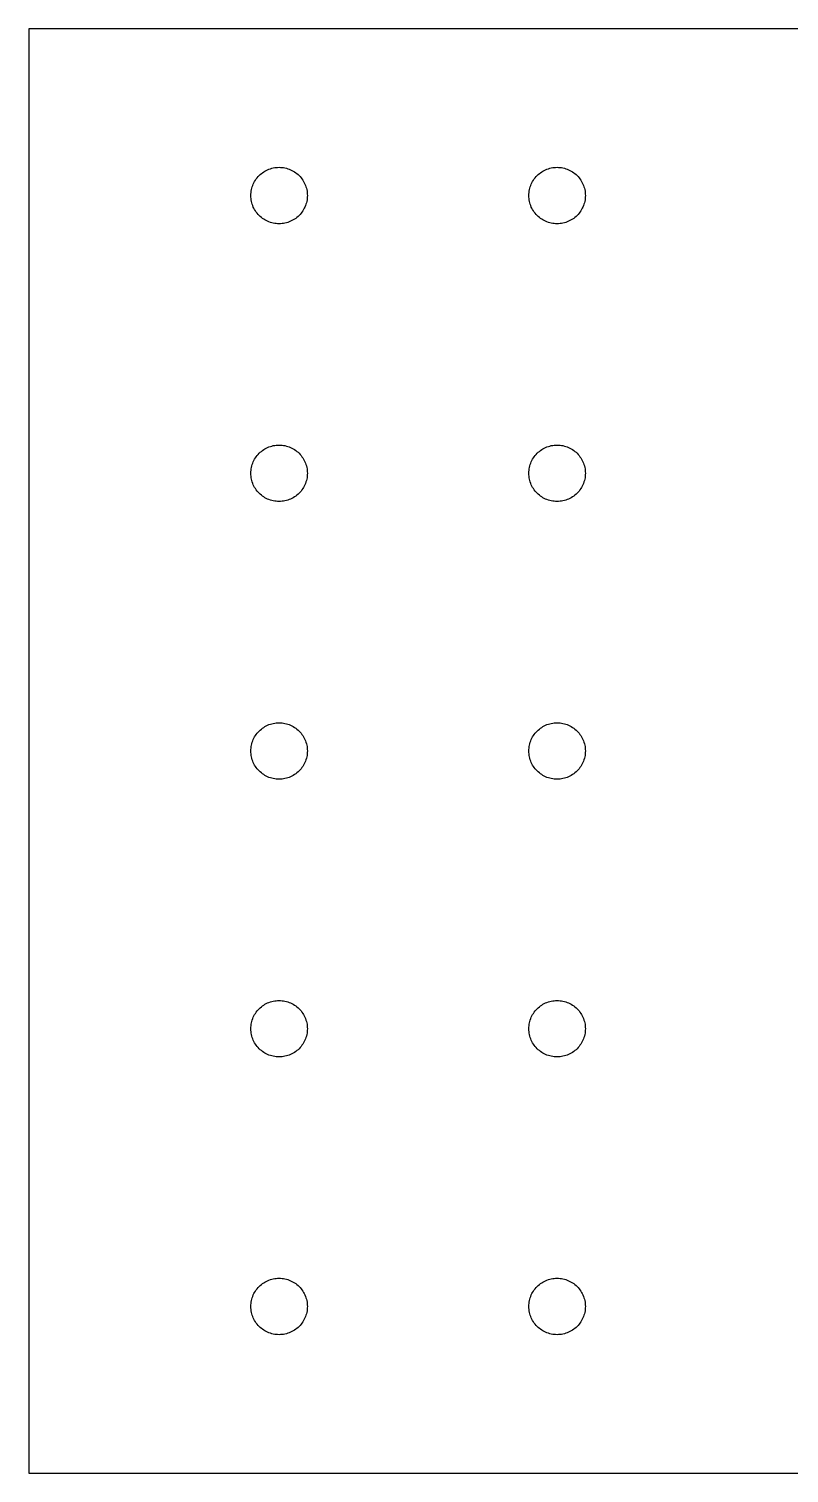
# Model space of a CAD drawing. Header units: metres. Extents: x 0 to 406, y 0 to 165.
# Drawn here: x 0 to 86.8, y 0 to 165.1 of the extents above; entities that cross this region are included whole.
import ezdxf

# ---------------------------------------------------------------- set-up
doc = ezdxf.new("R2010")
doc.units = ezdxf.units.M

msp = doc.modelspace()

# ---------------------------------------------------------------- linework, layer by layer
for p, q in [((406.4, 165.1), (0, 165.1)), ((0, 165.1), (0, 0)), ((26.5454, 148.556), (26.6794, 148.659)), ((26.6794, 148.659), (26.8185, 148.755)), ((26.8185, 148.755), (26.9625, 148.843)), ((26.9625, 148.843), (27.1109, 148.923)), ((27.1109, 148.923), (27.2633, 148.996)), ((27.2633, 148.996), (27.4193, 149.061)), ((27.4193, 149.061), (27.5784, 149.117)), ((27.5784, 149.117), (27.7403, 149.165)), ((27.7403, 149.165), (27.9045, 149.205)), ((27.9045, 149.205), (28.0705, 149.235)), ((28.0705, 149.235), (28.2379, 149.257)), ((28.2379, 149.257), (28.4062, 149.271)), ((28.4062, 149.271), (28.575, 149.275)), ((28.575, 149.275), (28.7438, 149.271)), ((28.7438, 149.271), (28.9121, 149.257)), ((28.9121, 149.257), (29.0795, 149.235)), ((29.0795, 149.235), (29.2455, 149.205)), ((29.2455, 149.205), (29.4097, 149.165)), ((29.4097, 149.165), (29.5716, 149.117)), ((29.5716, 149.117), (29.7307, 149.061)), ((29.7307, 149.061), (29.8867, 148.996)), ((29.8867, 148.996), (30.0391, 148.923)), ((30.0391, 148.923), (30.1875, 148.843)), ((30.1875, 148.843), (30.3315, 148.755)), ((30.3315, 148.755), (30.4706, 148.659)), ((30.4706, 148.659), (30.6046, 148.556)), ((58.2954, 148.556), (58.4294, 148.659)), ((58.4294, 148.659), (58.5685, 148.755)), ((58.5685, 148.755), (58.7125, 148.843)), ((58.7125, 148.843), (58.8609, 148.923)), ((58.8609, 148.923), (59.0133, 148.996)), ((59.0133, 148.996), (59.1693, 149.061)), ((59.1693, 149.061), (59.3284, 149.117)), ((59.3284, 149.117), (59.4903, 149.165)), ((59.4903, 149.165), (59.6545, 149.205)), ((59.6545, 149.205), (59.8205, 149.235)), ((59.8205, 149.235), (59.9879, 149.257)), ((59.9879, 149.257), (60.1562, 149.271)), ((60.1562, 149.271), (60.325, 149.275)), ((60.325, 149.275), (60.4938, 149.271)), ((60.4938, 149.271), (60.6621, 149.257)), ((60.6621, 149.257), (60.8295, 149.235)), ((60.8295, 149.235), (60.9955, 149.205)), ((60.9955, 149.205), (61.1597, 149.165)), ((61.1597, 149.165), (61.3216, 149.117)), ((61.3216, 149.117), (61.4807, 149.061)), ((61.4807, 149.061), (61.6367, 148.996)), ((61.6367, 148.996), (61.7891, 148.923)), ((61.7891, 148.923), (61.9375, 148.843)), ((61.9375, 148.843), (62.0815, 148.755)), ((62.0815, 148.755), (62.2206, 148.659)), ((62.2206, 148.659), (62.3546, 148.556)), ((25.4599, 146.885), (25.5078, 147.047)), ((25.5078, 147.047), (25.5642, 147.206)), ((25.5642, 147.206), (25.6288, 147.362)), ((25.6288, 147.362), (25.7015, 147.514)), ((25.7015, 147.514), (25.7821, 147.662)), ((25.7821, 147.662), (25.8703, 147.806)), ((25.8703, 147.806), (25.9659, 147.946)), ((25.9659, 147.946), (26.0687, 148.08)), ((26.0687, 148.08), (26.1784, 148.208)), ((26.1784, 148.208), (26.2946, 148.33)), ((26.2946, 148.33), (26.4171, 148.447)), ((26.4171, 148.447), (26.5454, 148.556)), ((30.6046, 148.556), (30.7329, 148.447)), ((30.7329, 148.447), (30.8554, 148.33)), ((30.8554, 148.33), (30.9716, 148.208)), ((30.9716, 148.208), (31.0813, 148.08)), ((31.0813, 148.08), (31.1841, 147.946)), ((31.1841, 147.946), (31.2797, 147.806)), ((31.2797, 147.806), (31.3679, 147.662)), ((31.3679, 147.662), (31.4485, 147.514)), ((31.4485, 147.514), (31.5212, 147.362)), ((31.5212, 147.362), (31.5858, 147.206)), ((31.5858, 147.206), (31.6422, 147.047)), ((31.6422, 147.047), (31.6901, 146.885)), ((57.2099, 146.885), (57.2578, 147.047)), ((57.2578, 147.047), (57.3142, 147.206)), ((57.3142, 147.206), (57.3788, 147.362)), ((57.3788, 147.362), (57.4515, 147.514)), ((57.4515, 147.514), (57.5321, 147.662)), ((57.5321, 147.662), (57.6203, 147.806)), ((57.6203, 147.806), (57.7159, 147.946)), ((57.7159, 147.946), (57.8187, 148.08)), ((57.8187, 148.08), (57.9284, 148.208)), ((57.9284, 148.208), (58.0446, 148.33)), ((58.0446, 148.33), (58.1671, 148.447)), ((58.1671, 148.447), (58.2954, 148.556)), ((62.3546, 148.556), (62.4829, 148.447)), ((62.4829, 148.447), (62.6054, 148.33)), ((62.6054, 148.33), (62.7216, 148.208)), ((62.7216, 148.208), (62.8313, 148.08)), ((62.8313, 148.08), (62.9341, 147.946)), ((62.9341, 147.946), (63.0297, 147.806)), ((63.0297, 147.806), (63.1179, 147.662)), ((63.1179, 147.662), (63.1985, 147.514)), ((63.1985, 147.514), (63.2712, 147.362)), ((63.2712, 147.362), (63.3358, 147.206)), ((63.3358, 147.206), (63.3922, 147.047)), ((63.3922, 147.047), (63.4401, 146.885)), ((25.35, 146.05), (25.3544, 146.219)), ((25.3544, 145.881), (25.35, 146.05)), ((25.3544, 146.219), (25.3677, 146.387)), ((25.3677, 145.713), (25.3544, 145.881)), ((25.3677, 146.387), (25.3897, 146.555)), ((25.3897, 145.545), (25.3677, 145.713)), ((25.3897, 146.555), (25.4205, 146.721)), ((25.4205, 145.379), (25.3897, 145.545)), ((25.4205, 146.721), (25.4599, 146.885)), ((25.4599, 145.215), (25.4205, 145.379)), ((31.6901, 146.885), (31.7295, 146.721)), ((31.7295, 145.379), (31.6901, 145.215)), ((31.7295, 146.721), (31.7603, 146.555)), ((31.7603, 145.545), (31.7295, 145.379)), ((31.7603, 146.555), (31.7823, 146.387)), ((31.7823, 145.713), (31.7603, 145.545)), ((31.7823, 146.387), (31.7956, 146.219)), ((31.7956, 145.881), (31.7823, 145.713)), ((31.7956, 146.219), (31.8, 146.05)), ((31.8, 146.05), (31.7956, 145.881)), ((57.1, 146.05), (57.1044, 146.219)), ((57.1044, 145.881), (57.1, 146.05)), ((57.1044, 146.219), (57.1177, 146.387)), ((57.1177, 145.713), (57.1044, 145.881)), ((57.1177, 146.387), (57.1397, 146.555)), ((57.1397, 145.545), (57.1177, 145.713)), ((57.1397, 146.555), (57.1705, 146.721)), ((57.1705, 145.379), (57.1397, 145.545)), ((57.1705, 146.721), (57.2099, 146.885)), ((57.2099, 145.215), (57.1705, 145.379)), ((63.4401, 146.885), (63.4795, 146.721)), ((63.4795, 145.379), (63.4401, 145.215)), ((63.4795, 146.721), (63.5103, 146.555)), ((63.5103, 145.545), (63.4795, 145.379)), ((63.5103, 146.555), (63.5323, 146.387)), ((63.5323, 145.713), (63.5103, 145.545)), ((63.5323, 146.387), (63.5456, 146.219)), ((63.5456, 145.881), (63.5323, 145.713)), ((63.5456, 146.219), (63.55, 146.05)), ((63.55, 146.05), (63.5456, 145.881)), ((25.5078, 145.053), (25.4599, 145.215)), ((25.5642, 144.894), (25.5078, 145.053)), ((25.6288, 144.738), (25.5642, 144.894)), ((25.7015, 144.586), (25.6288, 144.738)), ((25.7821, 144.438), (25.7015, 144.586)), ((25.8703, 144.294), (25.7821, 144.438)), ((25.9659, 144.154), (25.8703, 144.294)), ((26.0687, 144.02), (25.9659, 144.154)), ((26.1784, 143.892), (26.0687, 144.02)), ((26.2946, 143.77), (26.1784, 143.892)), ((26.4171, 143.653), (26.2946, 143.77)), ((26.5454, 143.544), (26.4171, 143.653)), ((30.7329, 143.653), (30.6046, 143.544)), ((30.8554, 143.77), (30.7329, 143.653)), ((30.9716, 143.892), (30.8554, 143.77)), ((31.0813, 144.02), (30.9716, 143.892)), ((31.1841, 144.154), (31.0813, 144.02)), ((31.2797, 144.294), (31.1841, 144.154)), ((31.3679, 144.438), (31.2797, 144.294)), ((31.4485, 144.586), (31.3679, 144.438)), ((31.5212, 144.738), (31.4485, 144.586)), ((31.5858, 144.894), (31.5212, 144.738)), ((31.6422, 145.053), (31.5858, 144.894)), ((31.6901, 145.215), (31.6422, 145.053)), ((57.2578, 145.053), (57.2099, 145.215)), ((57.3142, 144.894), (57.2578, 145.053)), ((57.3788, 144.738), (57.3142, 144.894)), ((57.4515, 144.586), (57.3788, 144.738)), ((57.5321, 144.438), (57.4515, 144.586)), ((57.6203, 144.294), (57.5321, 144.438)), ((57.7159, 144.154), (57.6203, 144.294)), ((57.8187, 144.02), (57.7159, 144.154)), ((57.9284, 143.892), (57.8187, 144.02)), ((58.0446, 143.77), (57.9284, 143.892)), ((58.1671, 143.653), (58.0446, 143.77)), ((58.2954, 143.544), (58.1671, 143.653)), ((62.4829, 143.653), (62.3546, 143.544)), ((62.6054, 143.77), (62.4829, 143.653)), ((62.7216, 143.892), (62.6054, 143.77)), ((62.8313, 144.02), (62.7216, 143.892)), ((62.9341, 144.154), (62.8313, 144.02)), ((63.0297, 144.294), (62.9341, 144.154)), ((63.1179, 144.438), (63.0297, 144.294)), ((63.1985, 144.586), (63.1179, 144.438)), ((63.2712, 144.738), (63.1985, 144.586)), ((63.3358, 144.894), (63.2712, 144.738)), ((63.3922, 145.053), (63.3358, 144.894)), ((63.4401, 145.215), (63.3922, 145.053)), ((26.6794, 143.441), (26.5454, 143.544)), ((26.8185, 143.345), (26.6794, 143.441)), ((26.9625, 143.257), (26.8185, 143.345)), ((27.1109, 143.177), (26.9625, 143.257)), ((27.2633, 143.104), (27.1109, 143.177)), ((27.4193, 143.039), (27.2633, 143.104)), ((27.5784, 142.983), (27.4193, 143.039)), ((27.7403, 142.935), (27.5784, 142.983)), ((27.9045, 142.895), (27.7403, 142.935)), ((28.0705, 142.865), (27.9045, 142.895)), ((28.2379, 142.843), (28.0705, 142.865)), ((28.4062, 142.829), (28.2379, 142.843)), ((28.575, 142.825), (28.4062, 142.829)), ((28.7438, 142.829), (28.575, 142.825)), ((28.9121, 142.843), (28.7438, 142.829)), ((29.0795, 142.865), (28.9121, 142.843)), ((29.2455, 142.895), (29.0795, 142.865)), ((29.4097, 142.935), (29.2455, 142.895)), ((29.5716, 142.983), (29.4097, 142.935)), ((29.7307, 143.039), (29.5716, 142.983)), ((29.8867, 143.104), (29.7307, 143.039)), ((30.0391, 143.177), (29.8867, 143.104)), ((30.1875, 143.257), (30.0391, 143.177)), ((30.3315, 143.345), (30.1875, 143.257)), ((30.4706, 143.441), (30.3315, 143.345)), ((30.6046, 143.544), (30.4706, 143.441)), ((58.4294, 143.441), (58.2954, 143.544)), ((58.5685, 143.345), (58.4294, 143.441)), ((58.7125, 143.257), (58.5685, 143.345)), ((58.8609, 143.177), (58.7125, 143.257)), ((59.0133, 143.104), (58.8609, 143.177)), ((59.1693, 143.039), (59.0133, 143.104)), ((59.3284, 142.983), (59.1693, 143.039)), ((59.4903, 142.935), (59.3284, 142.983)), ((59.6545, 142.895), (59.4903, 142.935)), ((59.8205, 142.865), (59.6545, 142.895)), ((59.9879, 142.843), (59.8205, 142.865)), ((60.1562, 142.829), (59.9879, 142.843)), ((60.325, 142.825), (60.1562, 142.829)), ((60.4938, 142.829), (60.325, 142.825)), ((60.6621, 142.843), (60.4938, 142.829)), ((60.8295, 142.865), (60.6621, 142.843)), ((60.9955, 142.895), (60.8295, 142.865)), ((61.1597, 142.935), (60.9955, 142.895)), ((61.3216, 142.983), (61.1597, 142.935)), ((61.4807, 143.039), (61.3216, 142.983)), ((61.6367, 143.104), (61.4807, 143.039)), ((61.7891, 143.177), (61.6367, 143.104)), ((61.9375, 143.257), (61.7891, 143.177)), ((62.0815, 143.345), (61.9375, 143.257)), ((62.2206, 143.441), (62.0815, 143.345)), ((62.3546, 143.544), (62.2206, 143.441)), ((27.1109, 117.173), (27.2633, 117.246)), ((27.2633, 117.246), (27.4193, 117.311)), ((27.4193, 117.311), (27.5784, 117.367)), ((27.5784, 117.367), (27.7403, 117.415)), ((27.7403, 117.415), (27.9045, 117.455)), ((27.9045, 117.455), (28.0705, 117.485)), ((28.0705, 117.485), (28.2379, 117.507)), ((28.2379, 117.507), (28.4062, 117.521)), ((28.4062, 117.521), (28.575, 117.525)), ((28.575, 117.525), (28.7438, 117.521)), ((28.7438, 117.521), (28.9121, 117.507)), ((28.9121, 117.507), (29.0795, 117.485)), ((29.0795, 117.485), (29.2455, 117.455)), ((29.2455, 117.455), (29.4097, 117.415)), ((29.4097, 117.415), (29.5716, 117.367)), ((29.5716, 117.367), (29.7307, 117.311)), ((29.7307, 117.311), (29.8867, 117.246)), ((29.8867, 117.246), (30.0391, 117.173)), ((58.8609, 117.173), (59.0133, 117.246)), ((59.0133, 117.246), (59.1693, 117.311)), ((59.1693, 117.311), (59.3284, 117.367)), ((59.3284, 117.367), (59.4903, 117.415)), ((59.4903, 117.415), (59.6545, 117.455)), ((59.6545, 117.455), (59.8205, 117.485)), ((59.8205, 117.485), (59.9879, 117.507)), ((59.9879, 117.507), (60.1562, 117.521)), ((60.1562, 117.521), (60.325, 117.525)), ((60.325, 117.525), (60.4938, 117.521)), ((60.4938, 117.521), (60.6621, 117.507)), ((60.6621, 117.507), (60.8295, 117.485)), ((60.8295, 117.485), (60.9955, 117.455)), ((60.9955, 117.455), (61.1597, 117.415)), ((61.1597, 117.415), (61.3216, 117.367)), ((61.3216, 117.367), (61.4807, 117.311)), ((61.4807, 117.311), (61.6367, 117.246)), ((61.6367, 117.246), (61.7891, 117.173)), ((25.5642, 115.456), (25.6288, 115.612)), ((25.6288, 115.612), (25.7015, 115.764)), ((25.7015, 115.764), (25.7821, 115.912)), ((25.7821, 115.912), (25.8703, 116.056)), ((25.8703, 116.056), (25.9659, 116.196)), ((25.9659, 116.196), (26.0687, 116.33)), ((26.0687, 116.33), (26.1784, 116.458)), ((26.1784, 116.458), (26.2946, 116.58)), ((26.2946, 116.58), (26.4171, 116.697)), ((26.4171, 116.697), (26.5454, 116.806)), ((26.5454, 116.806), (26.6794, 116.909)), ((26.6794, 116.909), (26.8185, 117.005)), ((26.8185, 117.005), (26.9625, 117.093)), ((26.9625, 117.093), (27.1109, 117.173)), ((30.0391, 117.173), (30.1875, 117.093)), ((30.1875, 117.093), (30.3315, 117.005)), ((30.3315, 117.005), (30.4706, 116.909)), ((30.4706, 116.909), (30.6046, 116.806)), ((30.6046, 116.806), (30.7329, 116.697)), ((30.7329, 116.697), (30.8554, 116.58)), ((30.8554, 116.58), (30.9716, 116.458)), ((30.9716, 116.458), (31.0813, 116.33)), ((31.0813, 116.33), (31.1841, 116.196)), ((31.1841, 116.196), (31.2797, 116.056)), ((31.2797, 116.056), (31.3679, 115.912)), ((31.3679, 115.912), (31.4485, 115.764)), ((31.4485, 115.764), (31.5212, 115.612)), ((31.5212, 115.612), (31.5858, 115.456)), ((57.3142, 115.456), (57.3788, 115.612)), ((57.3788, 115.612), (57.4515, 115.764)), ((57.4515, 115.764), (57.5321, 115.912)), ((57.5321, 115.912), (57.6203, 116.056)), ((57.6203, 116.056), (57.7159, 116.196)), ((57.7159, 116.196), (57.8187, 116.33)), ((57.8187, 116.33), (57.9284, 116.458)), ((57.9284, 116.458), (58.0446, 116.58)), ((58.0446, 116.58), (58.1671, 116.697)), ((58.1671, 116.697), (58.2954, 116.806)), ((58.2954, 116.806), (58.4294, 116.909)), ((58.4294, 116.909), (58.5685, 117.005)), ((58.5685, 117.005), (58.7125, 117.093)), ((58.7125, 117.093), (58.8609, 117.173)), ((61.7891, 117.173), (61.9375, 117.093)), ((61.9375, 117.093), (62.0815, 117.005)), ((62.0815, 117.005), (62.2206, 116.909)), ((62.2206, 116.909), (62.3546, 116.806)), ((62.3546, 116.806), (62.4829, 116.697)), ((62.4829, 116.697), (62.6054, 116.58)), ((62.6054, 116.58), (62.7216, 116.458)), ((62.7216, 116.458), (62.8313, 116.33)), ((62.8313, 116.33), (62.9341, 116.196)), ((62.9341, 116.196), (63.0297, 116.056)), ((63.0297, 116.056), (63.1179, 115.912)), ((63.1179, 115.912), (63.1985, 115.764)), ((63.1985, 115.764), (63.2712, 115.612)), ((63.2712, 115.612), (63.3358, 115.456)), ((25.35, 114.3), (25.3544, 114.469)), ((25.3544, 114.131), (25.35, 114.3)), ((25.3544, 114.469), (25.3677, 114.637)), ((25.3677, 113.963), (25.3544, 114.131)), ((25.3677, 114.637), (25.3897, 114.805)), ((25.3897, 113.795), (25.3677, 113.963)), ((25.3897, 114.805), (25.4205, 114.971)), ((25.4205, 114.971), (25.4599, 115.135)), ((25.4599, 115.135), (25.5078, 115.297)), ((25.5078, 115.297), (25.5642, 115.456)), ((31.5858, 115.456), (31.6422, 115.297)), ((31.6422, 115.297), (31.6901, 115.135)), ((31.6901, 115.135), (31.7295, 114.971)), ((31.7295, 114.971), (31.7603, 114.805)), ((31.7603, 114.805), (31.7823, 114.637)), ((31.7823, 113.963), (31.7603, 113.795)), ((31.7823, 114.637), (31.7956, 114.469)), ((31.7956, 114.131), (31.7823, 113.963)), ((31.7956, 114.469), (31.8, 114.3)), ((31.8, 114.3), (31.7956, 114.131)), ((57.1, 114.3), (57.1044, 114.469)), ((57.1044, 114.131), (57.1, 114.3)), ((57.1044, 114.469), (57.1177, 114.637)), ((57.1177, 113.963), (57.1044, 114.131)), ((57.1177, 114.637), (57.1397, 114.805)), ((57.1397, 113.795), (57.1177, 113.963)), ((57.1397, 114.805), (57.1705, 114.971)), ((57.1705, 114.971), (57.2099, 115.135)), ((57.2099, 115.135), (57.2578, 115.297)), ((57.2578, 115.297), (57.3142, 115.456)), ((63.3358, 115.456), (63.3922, 115.297)), ((63.3922, 115.297), (63.4401, 115.135)), ((63.4401, 115.135), (63.4795, 114.971)), ((63.4795, 114.971), (63.5103, 114.805)), ((63.5103, 114.805), (63.5323, 114.637)), ((63.5323, 113.963), (63.5103, 113.795)), ((63.5323, 114.637), (63.5456, 114.469)), ((63.5456, 114.131), (63.5323, 113.963)), ((63.5456, 114.469), (63.55, 114.3)), ((63.55, 114.3), (63.5456, 114.131)), ((25.4205, 113.629), (25.3897, 113.795)), ((25.4599, 113.465), (25.4205, 113.629)), ((25.5078, 113.303), (25.4599, 113.465)), ((25.5642, 113.144), (25.5078, 113.303)), ((25.6288, 112.988), (25.5642, 113.144)), ((25.7015, 112.836), (25.6288, 112.988)), ((25.7821, 112.688), (25.7015, 112.836)), ((25.8703, 112.544), (25.7821, 112.688)), ((25.9659, 112.404), (25.8703, 112.544)), ((26.0687, 112.27), (25.9659, 112.404)), ((26.1784, 112.142), (26.0687, 112.27)), ((31.0813, 112.27), (30.9716, 112.142)), ((31.1841, 112.404), (31.0813, 112.27)), ((31.2797, 112.544), (31.1841, 112.404)), ((31.3679, 112.688), (31.2797, 112.544)), ((31.4485, 112.836), (31.3679, 112.688)), ((31.5212, 112.988), (31.4485, 112.836)), ((31.5858, 113.144), (31.5212, 112.988)), ((31.6422, 113.303), (31.5858, 113.144)), ((31.6901, 113.465), (31.6422, 113.303)), ((31.7295, 113.629), (31.6901, 113.465)), ((31.7603, 113.795), (31.7295, 113.629)), ((57.1705, 113.629), (57.1397, 113.795)), ((57.2099, 113.465), (57.1705, 113.629)), ((57.2578, 113.303), (57.2099, 113.465)), ((57.3142, 113.144), (57.2578, 113.303)), ((57.3788, 112.988), (57.3142, 113.144)), ((57.4515, 112.836), (57.3788, 112.988)), ((57.5321, 112.688), (57.4515, 112.836)), ((57.6203, 112.544), (57.5321, 112.688)), ((57.7159, 112.404), (57.6203, 112.544)), ((57.8187, 112.27), (57.7159, 112.404)), ((57.9284, 112.142), (57.8187, 112.27)), ((62.8313, 112.27), (62.7216, 112.142)), ((62.9341, 112.404), (62.8313, 112.27)), ((63.0297, 112.544), (62.9341, 112.404)), ((63.1179, 112.688), (63.0297, 112.544)), ((63.1985, 112.836), (63.1179, 112.688)), ((63.2712, 112.988), (63.1985, 112.836)), ((63.3358, 113.144), (63.2712, 112.988)), ((63.3922, 113.303), (63.3358, 113.144)), ((63.4401, 113.465), (63.3922, 113.303)), ((63.4795, 113.629), (63.4401, 113.465)), ((63.5103, 113.795), (63.4795, 113.629)), ((26.2946, 112.02), (26.1784, 112.142)), ((26.4171, 111.903), (26.2946, 112.02)), ((26.5454, 111.794), (26.4171, 111.903)), ((26.6794, 111.691), (26.5454, 111.794)), ((26.8185, 111.595), (26.6794, 111.691)), ((26.9625, 111.507), (26.8185, 111.595)), ((27.1109, 111.427), (26.9625, 111.507)), ((27.2633, 111.354), (27.1109, 111.427)), ((27.4193, 111.289), (27.2633, 111.354)), ((27.5784, 111.233), (27.4193, 111.289)), ((27.7403, 111.185), (27.5784, 111.233)), ((27.9045, 111.145), (27.7403, 111.185)), ((28.0705, 111.115), (27.9045, 111.145)), ((28.2379, 111.093), (28.0705, 111.115)), ((28.4062, 111.079), (28.2379, 111.093)), ((28.575, 111.075), (28.4062, 111.079)), ((28.7438, 111.079), (28.575, 111.075)), ((28.9121, 111.093), (28.7438, 111.079)), ((29.0795, 111.115), (28.9121, 111.093)), ((29.2455, 111.145), (29.0795, 111.115)), ((29.4097, 111.185), (29.2455, 111.145)), ((29.5716, 111.233), (29.4097, 111.185)), ((29.7307, 111.289), (29.5716, 111.233)), ((29.8867, 111.354), (29.7307, 111.289)), ((30.0391, 111.427), (29.8867, 111.354)), ((30.1875, 111.507), (30.0391, 111.427)), ((30.3315, 111.595), (30.1875, 111.507)), ((30.4706, 111.691), (30.3315, 111.595)), ((30.6046, 111.794), (30.4706, 111.691)), ((30.7329, 111.903), (30.6046, 111.794)), ((30.8554, 112.02), (30.7329, 111.903)), ((30.9716, 112.142), (30.8554, 112.02)), ((58.0446, 112.02), (57.9284, 112.142)), ((58.1671, 111.903), (58.0446, 112.02)), ((58.2954, 111.794), (58.1671, 111.903)), ((58.4294, 111.691), (58.2954, 111.794)), ((58.5685, 111.595), (58.4294, 111.691)), ((58.7125, 111.507), (58.5685, 111.595)), ((58.8609, 111.427), (58.7125, 111.507)), ((59.0133, 111.354), (58.8609, 111.427)), ((59.1693, 111.289), (59.0133, 111.354)), ((59.3284, 111.233), (59.1693, 111.289)), ((59.4903, 111.185), (59.3284, 111.233)), ((59.6545, 111.145), (59.4903, 111.185)), ((59.8205, 111.115), (59.6545, 111.145)), ((59.9879, 111.093), (59.8205, 111.115)), ((60.1562, 111.079), (59.9879, 111.093)), ((60.325, 111.075), (60.1562, 111.079)), ((60.4938, 111.079), (60.325, 111.075)), ((60.6621, 111.093), (60.4938, 111.079)), ((60.8295, 111.115), (60.6621, 111.093)), ((60.9955, 111.145), (60.8295, 111.115)), ((61.1597, 111.185), (60.9955, 111.145)), ((61.3216, 111.233), (61.1597, 111.185)), ((61.4807, 111.289), (61.3216, 111.233)), ((61.6367, 111.354), (61.4807, 111.289)), ((61.7891, 111.427), (61.6367, 111.354)), ((61.9375, 111.507), (61.7891, 111.427)), ((62.0815, 111.595), (61.9375, 111.507)), ((62.2206, 111.691), (62.0815, 111.595)), ((62.3546, 111.794), (62.2206, 111.691)), ((62.4829, 111.903), (62.3546, 111.794)), ((62.6054, 112.02), (62.4829, 111.903)), ((62.7216, 112.142), (62.6054, 112.02)), ((25.7821, 84.1625), (25.8703, 84.3065)), ((25.8703, 84.3065), (25.9659, 84.4456)), ((25.9659, 84.4456), (26.0687, 84.5796)), ((26.0687, 84.5796), (26.1784, 84.7079)), ((26.1784, 84.7079), (26.2946, 84.8304)), ((26.2946, 84.8304), (26.4171, 84.9466)), ((26.4171, 84.9466), (26.5454, 85.0563)), ((26.5454, 85.0563), (26.6794, 85.1591)), ((26.6794, 85.1591), (26.8185, 85.2547)), ((26.8185, 85.2547), (26.9625, 85.3429)), ((26.9625, 85.3429), (27.1109, 85.4235)), ((27.1109, 85.4235), (27.2633, 85.4962)), ((27.2633, 85.4962), (27.4193, 85.5608)), ((27.4193, 85.5608), (27.5784, 85.6172)), ((27.5784, 85.6172), (27.7403, 85.6651)), ((27.7403, 85.6651), (27.9045, 85.7045)), ((27.9045, 85.7045), (28.0705, 85.7353)), ((28.0705, 85.7353), (28.2379, 85.7573)), ((28.2379, 85.7573), (28.4062, 85.7706)), ((28.4062, 85.7706), (28.575, 85.775)), ((28.575, 85.775), (28.7438, 85.7706)), ((28.7438, 85.7706), (28.9121, 85.7573)), ((28.9121, 85.7573), (29.0795, 85.7353)), ((29.0795, 85.7353), (29.2455, 85.7045)), ((29.2455, 85.7045), (29.4097, 85.6651)), ((29.4097, 85.6651), (29.5716, 85.6172)), ((29.5716, 85.6172), (29.7307, 85.5608)), ((29.7307, 85.5608), (29.8867, 85.4962)), ((29.8867, 85.4962), (30.0391, 85.4235)), ((30.0391, 85.4235), (30.1875, 85.3429)), ((30.1875, 85.3429), (30.3315, 85.2547)), ((30.3315, 85.2547), (30.4706, 85.1591)), ((30.4706, 85.1591), (30.6046, 85.0563)), ((30.6046, 85.0563), (30.7329, 84.9466)), ((30.7329, 84.9466), (30.8554, 84.8304)), ((30.8554, 84.8304), (30.9716, 84.7079)), ((30.9716, 84.7079), (31.0813, 84.5796)), ((31.0813, 84.5796), (31.1841, 84.4456)), ((31.1841, 84.4456), (31.2797, 84.3065)), ((31.2797, 84.3065), (31.3679, 84.1625)), ((57.5321, 84.1625), (57.6203, 84.3065)), ((57.6203, 84.3065), (57.7159, 84.4456)), ((57.7159, 84.4456), (57.8187, 84.5796)), ((57.8187, 84.5796), (57.9284, 84.7079)), ((57.9284, 84.7079), (58.0446, 84.8304)), ((58.0446, 84.8304), (58.1671, 84.9466)), ((58.1671, 84.9466), (58.2954, 85.0563)), ((58.2954, 85.0563), (58.4294, 85.1591)), ((58.4294, 85.1591), (58.5685, 85.2547)), ((58.5685, 85.2547), (58.7125, 85.3429)), ((58.7125, 85.3429), (58.8609, 85.4235)), ((58.8609, 85.4235), (59.0133, 85.4962)), ((59.0133, 85.4962), (59.1693, 85.5608)), ((59.1693, 85.5608), (59.3284, 85.6172)), ((59.3284, 85.6172), (59.4903, 85.6651)), ((59.4903, 85.6651), (59.6545, 85.7045)), ((59.6545, 85.7045), (59.8205, 85.7353)), ((59.8205, 85.7353), (59.9879, 85.7573)), ((59.9879, 85.7573), (60.1562, 85.7706)), ((60.1562, 85.7706), (60.325, 85.775)), ((60.325, 85.775), (60.4938, 85.7706)), ((60.4938, 85.7706), (60.6621, 85.7573)), ((60.6621, 85.7573), (60.8295, 85.7353)), ((60.8295, 85.7353), (60.9955, 85.7045)), ((60.9955, 85.7045), (61.1597, 85.6651)), ((61.1597, 85.6651), (61.3216, 85.6172)), ((61.3216, 85.6172), (61.4807, 85.5608)), ((61.4807, 85.5608), (61.6367, 85.4962)), ((61.6367, 85.4962), (61.7891, 85.4235)), ((61.7891, 85.4235), (61.9375, 85.3429)), ((61.9375, 85.3429), (62.0815, 85.2547)), ((62.0815, 85.2547), (62.2206, 85.1591)), ((62.2206, 85.1591), (62.3546, 85.0563)), ((62.3546, 85.0563), (62.4829, 84.9466)), ((62.4829, 84.9466), (62.6054, 84.8304)), ((62.6054, 84.8304), (62.7216, 84.7079)), ((62.7216, 84.7079), (62.8313, 84.5796)), ((62.8313, 84.5796), (62.9341, 84.4456)), ((62.9341, 84.4456), (63.0297, 84.3065)), ((63.0297, 84.3065), (63.1179, 84.1625)), ((25.35, 82.55), (25.3544, 82.7188)), ((25.3544, 82.3812), (25.35, 82.55)), ((25.3544, 82.7188), (25.3677, 82.8871)), ((25.3677, 82.8871), (25.3897, 83.0545)), ((25.3897, 83.0545), (25.4205, 83.2205)), ((25.4205, 83.2205), (25.4599, 83.3847)), ((25.4599, 83.3847), (25.5078, 83.5466)), ((25.5078, 83.5466), (25.5642, 83.7057)), ((25.5642, 83.7057), (25.6288, 83.8617)), ((25.6288, 83.8617), (25.7015, 84.0141)), ((25.7015, 84.0141), (25.7821, 84.1625)), ((31.3679, 84.1625), (31.4485, 84.0141)), ((31.4485, 84.0141), (31.5212, 83.8617)), ((31.5212, 83.8617), (31.5858, 83.7057)), ((31.5858, 83.7057), (31.6422, 83.5466)), ((31.6422, 83.5466), (31.6901, 83.3847)), ((31.6901, 83.3847), (31.7295, 83.2205)), ((31.7295, 83.2205), (31.7603, 83.0545)), ((31.7603, 83.0545), (31.7823, 82.8871)), ((31.7823, 82.8871), (31.7956, 82.7188)), ((31.7956, 82.7188), (31.8, 82.55)), ((31.8, 82.55), (31.7956, 82.3812)), ((57.1, 82.55), (57.1044, 82.7188)), ((57.1044, 82.3812), (57.1, 82.55)), ((57.1044, 82.7188), (57.1177, 82.8871)), ((57.1177, 82.8871), (57.1397, 83.0545)), ((57.1397, 83.0545), (57.1705, 83.2205)), ((57.1705, 83.2205), (57.2099, 83.3847)), ((57.2099, 83.3847), (57.2578, 83.5466)), ((57.2578, 83.5466), (57.3142, 83.7057)), ((57.3142, 83.7057), (57.3788, 83.8617)), ((57.3788, 83.8617), (57.4515, 84.0141)), ((57.4515, 84.0141), (57.5321, 84.1625)), ((63.1179, 84.1625), (63.1985, 84.0141)), ((63.1985, 84.0141), (63.2712, 83.8617)), ((63.2712, 83.8617), (63.3358, 83.7057)), ((63.3358, 83.7057), (63.3922, 83.5466)), ((63.3922, 83.5466), (63.4401, 83.3847)), ((63.4401, 83.3847), (63.4795, 83.2205)), ((63.4795, 83.2205), (63.5103, 83.0545)), ((63.5103, 83.0545), (63.5323, 82.8871)), ((63.5323, 82.8871), (63.5456, 82.7188)), ((63.5456, 82.7188), (63.55, 82.55)), ((63.55, 82.55), (63.5456, 82.3812)), ((25.3677, 82.2129), (25.3544, 82.3812)), ((25.3897, 82.0455), (25.3677, 82.2129)), ((25.4205, 81.8795), (25.3897, 82.0455)), ((25.4599, 81.7153), (25.4205, 81.8795)), ((25.5078, 81.5534), (25.4599, 81.7153)), ((25.5642, 81.3943), (25.5078, 81.5534)), ((25.6288, 81.2383), (25.5642, 81.3943)), ((25.7015, 81.0859), (25.6288, 81.2383)), ((25.7821, 80.9375), (25.7015, 81.0859)), ((25.8703, 80.7935), (25.7821, 80.9375)), ((31.3679, 80.9375), (31.2797, 80.7935)), ((31.4485, 81.0859), (31.3679, 80.9375)), ((31.5212, 81.2383), (31.4485, 81.0859)), ((31.5858, 81.3943), (31.5212, 81.2383)), ((31.6422, 81.5534), (31.5858, 81.3943)), ((31.6901, 81.7153), (31.6422, 81.5534)), ((31.7295, 81.8795), (31.6901, 81.7153)), ((31.7603, 82.0455), (31.7295, 81.8795)), ((31.7823, 82.2129), (31.7603, 82.0455)), ((31.7956, 82.3812), (31.7823, 82.2129)), ((57.1177, 82.2129), (57.1044, 82.3812)), ((57.1397, 82.0455), (57.1177, 82.2129)), ((57.1705, 81.8795), (57.1397, 82.0455)), ((57.2099, 81.7153), (57.1705, 81.8795)), ((57.2578, 81.5534), (57.2099, 81.7153)), ((57.3142, 81.3943), (57.2578, 81.5534)), ((57.3788, 81.2383), (57.3142, 81.3943)), ((57.4515, 81.0859), (57.3788, 81.2383)), ((57.5321, 80.9375), (57.4515, 81.0859)), ((57.6203, 80.7935), (57.5321, 80.9375)), ((63.1179, 80.9375), (63.0297, 80.7935)), ((63.1985, 81.0859), (63.1179, 80.9375)), ((63.2712, 81.2383), (63.1985, 81.0859)), ((63.3358, 81.3943), (63.2712, 81.2383)), ((63.3922, 81.5534), (63.3358, 81.3943)), ((63.4401, 81.7153), (63.3922, 81.5534)), ((63.4795, 81.8795), (63.4401, 81.7153)), ((63.5103, 82.0455), (63.4795, 81.8795)), ((63.5323, 82.2129), (63.5103, 82.0455)), ((63.5456, 82.3812), (63.5323, 82.2129)), ((25.9659, 80.6544), (25.8703, 80.7935)), ((26.0687, 80.5204), (25.9659, 80.6544)), ((26.1784, 80.3921), (26.0687, 80.5204)), ((26.2946, 80.2696), (26.1784, 80.3921)), ((26.4171, 80.1534), (26.2946, 80.2696)), ((26.5454, 80.0437), (26.4171, 80.1534)), ((26.6794, 79.9409), (26.5454, 80.0437)), ((26.8185, 79.8453), (26.6794, 79.9409)), ((26.9625, 79.7571), (26.8185, 79.8453)), ((27.1109, 79.6765), (26.9625, 79.7571)), ((27.2633, 79.6038), (27.1109, 79.6765)), ((27.4193, 79.5392), (27.2633, 79.6038)), ((27.5784, 79.4828), (27.4193, 79.5392)), ((27.7403, 79.4349), (27.5784, 79.4828)), ((27.9045, 79.3955), (27.7403, 79.4349)), ((28.0705, 79.3647), (27.9045, 79.3955)), ((28.2379, 79.3427), (28.0705, 79.3647)), ((28.4062, 79.3294), (28.2379, 79.3427)), ((28.575, 79.325), (28.4062, 79.3294)), ((28.7438, 79.3294), (28.575, 79.325)), ((28.9121, 79.3427), (28.7438, 79.3294)), ((29.0795, 79.3647), (28.9121, 79.3427)), ((29.2455, 79.3955), (29.0795, 79.3647)), ((29.4097, 79.4349), (29.2455, 79.3955)), ((29.5716, 79.4828), (29.4097, 79.4349)), ((29.7307, 79.5392), (29.5716, 79.4828)), ((29.8867, 79.6038), (29.7307, 79.5392)), ((30.0391, 79.6765), (29.8867, 79.6038)), ((30.1875, 79.7571), (30.0391, 79.6765)), ((30.3315, 79.8453), (30.1875, 79.7571)), ((30.4706, 79.9409), (30.3315, 79.8453)), ((30.6046, 80.0437), (30.4706, 79.9409)), ((30.7329, 80.1534), (30.6046, 80.0437)), ((30.8554, 80.2696), (30.7329, 80.1534)), ((30.9716, 80.3921), (30.8554, 80.2696)), ((31.0813, 80.5204), (30.9716, 80.3921)), ((31.1841, 80.6544), (31.0813, 80.5204)), ((31.2797, 80.7935), (31.1841, 80.6544)), ((57.7159, 80.6544), (57.6203, 80.7935)), ((57.8187, 80.5204), (57.7159, 80.6544)), ((57.9284, 80.3921), (57.8187, 80.5204)), ((58.0446, 80.2696), (57.9284, 80.3921)), ((58.1671, 80.1534), (58.0446, 80.2696)), ((58.2954, 80.0437), (58.1671, 80.1534)), ((58.4294, 79.9409), (58.2954, 80.0437)), ((58.5685, 79.8453), (58.4294, 79.9409)), ((58.7125, 79.7571), (58.5685, 79.8453)), ((58.8609, 79.6765), (58.7125, 79.7571)), ((59.0133, 79.6038), (58.8609, 79.6765)), ((59.1693, 79.5392), (59.0133, 79.6038)), ((59.3284, 79.4828), (59.1693, 79.5392)), ((59.4903, 79.4349), (59.3284, 79.4828)), ((59.6545, 79.3955), (59.4903, 79.4349)), ((59.8205, 79.3647), (59.6545, 79.3955)), ((59.9879, 79.3427), (59.8205, 79.3647)), ((60.1562, 79.3294), (59.9879, 79.3427)), ((60.325, 79.325), (60.1562, 79.3294)), ((60.4938, 79.3294), (60.325, 79.325)), ((60.6621, 79.3427), (60.4938, 79.3294)), ((60.8295, 79.3647), (60.6621, 79.3427)), ((60.9955, 79.3955), (60.8295, 79.3647)), ((61.1597, 79.4349), (60.9955, 79.3955)), ((61.3216, 79.4828), (61.1597, 79.4349)), ((61.4807, 79.5392), (61.3216, 79.4828)), ((61.6367, 79.6038), (61.4807, 79.5392)), ((61.7891, 79.6765), (61.6367, 79.6038)), ((61.9375, 79.7571), (61.7891, 79.6765)), ((62.0815, 79.8453), (61.9375, 79.7571)), ((62.2206, 79.9409), (62.0815, 79.8453)), ((62.3546, 80.0437), (62.2206, 79.9409)), ((62.4829, 80.1534), (62.3546, 80.0437)), ((62.6054, 80.2696), (62.4829, 80.1534)), ((62.7216, 80.3921), (62.6054, 80.2696)), ((62.8313, 80.5204), (62.7216, 80.3921)), ((62.9341, 80.6544), (62.8313, 80.5204)), ((63.0297, 80.7935), (62.9341, 80.6544)), ((26.0687, 52.8296), (26.1784, 52.9579)), ((26.1784, 52.9579), (26.2946, 53.0804)), ((26.2946, 53.0804), (26.4171, 53.1966)), ((26.4171, 53.1966), (26.5454, 53.3063)), ((26.5454, 53.3063), (26.6794, 53.4091)), ((26.6794, 53.4091), (26.8185, 53.5047)), ((26.8185, 53.5047), (26.9625, 53.5929)), ((26.9625, 53.5929), (27.1109, 53.6735)), ((27.1109, 53.6735), (27.2633, 53.7462)), ((27.2633, 53.7462), (27.4193, 53.8108)), ((27.4193, 53.8108), (27.5784, 53.8672)), ((27.5784, 53.8672), (27.7403, 53.9151)), ((27.7403, 53.9151), (27.9045, 53.9545)), ((27.9045, 53.9545), (28.0705, 53.9853)), ((28.0705, 53.9853), (28.2379, 54.0073)), ((28.2379, 54.0073), (28.4062, 54.0206)), ((28.4062, 54.0206), (28.575, 54.025)), ((28.575, 54.025), (28.7438, 54.0206)), ((28.7438, 54.0206), (28.9121, 54.0073)), ((28.9121, 54.0073), (29.0795, 53.9853)), ((29.0795, 53.9853), (29.2455, 53.9545)), ((29.2455, 53.9545), (29.4097, 53.9151)), ((29.4097, 53.9151), (29.5716, 53.8672)), ((29.5716, 53.8672), (29.7307, 53.8108)), ((29.7307, 53.8108), (29.8867, 53.7462)), ((29.8867, 53.7462), (30.0391, 53.6735)), ((30.0391, 53.6735), (30.1875, 53.5929)), ((30.1875, 53.5929), (30.3315, 53.5047)), ((30.3315, 53.5047), (30.4706, 53.4091)), ((30.4706, 53.4091), (30.6046, 53.3063)), ((30.6046, 53.3063), (30.7329, 53.1966)), ((30.7329, 53.1966), (30.8554, 53.0804)), ((30.8554, 53.0804), (30.9716, 52.9579)), ((30.9716, 52.9579), (31.0813, 52.8296)), ((57.8187, 52.8296), (57.9284, 52.9579)), ((57.9284, 52.9579), (58.0446, 53.0804)), ((58.0446, 53.0804), (58.1671, 53.1966)), ((58.1671, 53.1966), (58.2954, 53.3063)), ((58.2954, 53.3063), (58.4294, 53.4091)), ((58.4294, 53.4091), (58.5685, 53.5047)), ((58.5685, 53.5047), (58.7125, 53.5929)), ((58.7125, 53.5929), (58.8609, 53.6735)), ((58.8609, 53.6735), (59.0133, 53.7462)), ((59.0133, 53.7462), (59.1693, 53.8108)), ((59.1693, 53.8108), (59.3284, 53.8672)), ((59.3284, 53.8672), (59.4903, 53.9151)), ((59.4903, 53.9151), (59.6545, 53.9545)), ((59.6545, 53.9545), (59.8205, 53.9853)), ((59.8205, 53.9853), (59.9879, 54.0073)), ((59.9879, 54.0073), (60.1562, 54.0206)), ((60.1562, 54.0206), (60.325, 54.025)), ((60.325, 54.025), (60.4938, 54.0206)), ((60.4938, 54.0206), (60.6621, 54.0073)), ((60.6621, 54.0073), (60.8295, 53.9853)), ((60.8295, 53.9853), (60.9955, 53.9545)), ((60.9955, 53.9545), (61.1597, 53.9151)), ((61.1597, 53.9151), (61.3216, 53.8672)), ((61.3216, 53.8672), (61.4807, 53.8108)), ((61.4807, 53.8108), (61.6367, 53.7462)), ((61.6367, 53.7462), (61.7891, 53.6735)), ((61.7891, 53.6735), (61.9375, 53.5929)), ((61.9375, 53.5929), (62.0815, 53.5047)), ((62.0815, 53.5047), (62.2206, 53.4091)), ((62.2206, 53.4091), (62.3546, 53.3063)), ((62.3546, 53.3063), (62.4829, 53.1966)), ((62.4829, 53.1966), (62.6054, 53.0804)), ((62.6054, 53.0804), (62.7216, 52.9579)), ((62.7216, 52.9579), (62.8313, 52.8296)), ((25.3677, 51.1371), (25.3897, 51.3045)), ((25.3897, 51.3045), (25.4205, 51.4705)), ((25.4205, 51.4705), (25.4599, 51.6347)), ((25.4599, 51.6347), (25.5078, 51.7966)), ((25.5078, 51.7966), (25.5642, 51.9557)), ((25.5642, 51.9557), (25.6288, 52.1117)), ((25.6288, 52.1117), (25.7015, 52.2641)), ((25.7015, 52.2641), (25.7821, 52.4125)), ((25.7821, 52.4125), (25.8703, 52.5565)), ((25.8703, 52.5565), (25.9659, 52.6956)), ((25.9659, 52.6956), (26.0687, 52.8296)), ((31.0813, 52.8296), (31.1841, 52.6956)), ((31.1841, 52.6956), (31.2797, 52.5565)), ((31.2797, 52.5565), (31.3679, 52.4125)), ((31.3679, 52.4125), (31.4485, 52.2641)), ((31.4485, 52.2641), (31.5212, 52.1117)), ((31.5212, 52.1117), (31.5858, 51.9557)), ((31.5858, 51.9557), (31.6422, 51.7966)), ((31.6422, 51.7966), (31.6901, 51.6347)), ((31.6901, 51.6347), (31.7295, 51.4705)), ((31.7295, 51.4705), (31.7603, 51.3045)), ((31.7603, 51.3045), (31.7823, 51.1371)), ((57.1177, 51.1371), (57.1397, 51.3045)), ((57.1397, 51.3045), (57.1705, 51.4705)), ((57.1705, 51.4705), (57.2099, 51.6347)), ((57.2099, 51.6347), (57.2578, 51.7966)), ((57.2578, 51.7966), (57.3142, 51.9557)), ((57.3142, 51.9557), (57.3788, 52.1117)), ((57.3788, 52.1117), (57.4515, 52.2641)), ((57.4515, 52.2641), (57.5321, 52.4125)), ((57.5321, 52.4125), (57.6203, 52.5565)), ((57.6203, 52.5565), (57.7159, 52.6956)), ((57.7159, 52.6956), (57.8187, 52.8296)), ((62.8313, 52.8296), (62.9341, 52.6956)), ((62.9341, 52.6956), (63.0297, 52.5565)), ((63.0297, 52.5565), (63.1179, 52.4125)), ((63.1179, 52.4125), (63.1985, 52.2641)), ((63.1985, 52.2641), (63.2712, 52.1117)), ((63.2712, 52.1117), (63.3358, 51.9557)), ((63.3358, 51.9557), (63.3922, 51.7966)), ((63.3922, 51.7966), (63.4401, 51.6347)), ((63.4401, 51.6347), (63.4795, 51.4705)), ((63.4795, 51.4705), (63.5103, 51.3045)), ((63.5103, 51.3045), (63.5323, 51.1371)), ((25.35, 50.8), (25.3544, 50.9688)), ((25.3544, 50.6312), (25.35, 50.8)), ((25.3544, 50.9688), (25.3677, 51.1371)), ((25.3677, 50.4629), (25.3544, 50.6312)), ((25.3897, 50.2955), (25.3677, 50.4629)), ((25.4205, 50.1295), (25.3897, 50.2955)), ((25.4599, 49.9653), (25.4205, 50.1295)), ((25.5078, 49.8034), (25.4599, 49.9653)), ((25.5642, 49.6443), (25.5078, 49.8034)), ((25.6288, 49.4883), (25.5642, 49.6443)), ((31.5858, 49.6443), (31.5212, 49.4883)), ((31.6422, 49.8034), (31.5858, 49.6443)), ((31.6901, 49.9653), (31.6422, 49.8034)), ((31.7295, 50.1295), (31.6901, 49.9653)), ((31.7603, 50.2955), (31.7295, 50.1295)), ((31.7823, 50.4629), (31.7603, 50.2955)), ((31.7823, 51.1371), (31.7956, 50.9688)), ((31.7956, 50.6312), (31.7823, 50.4629)), ((31.7956, 50.9688), (31.8, 50.8)), ((31.8, 50.8), (31.7956, 50.6312)), ((57.1, 50.8), (57.1044, 50.9688)), ((57.1044, 50.6312), (57.1, 50.8)), ((57.1044, 50.9688), (57.1177, 51.1371)), ((57.1177, 50.4629), (57.1044, 50.6312)), ((57.1397, 50.2955), (57.1177, 50.4629)), ((57.1705, 50.1295), (57.1397, 50.2955)), ((57.2099, 49.9653), (57.1705, 50.1295)), ((57.2578, 49.8034), (57.2099, 49.9653)), ((57.3142, 49.6443), (57.2578, 49.8034)), ((57.3788, 49.4883), (57.3142, 49.6443)), ((63.3358, 49.6443), (63.2712, 49.4883)), ((63.3922, 49.8034), (63.3358, 49.6443)), ((63.4401, 49.9653), (63.3922, 49.8034)), ((63.4795, 50.1295), (63.4401, 49.9653)), ((63.5103, 50.2955), (63.4795, 50.1295)), ((63.5323, 50.4629), (63.5103, 50.2955)), ((63.5323, 51.1371), (63.5456, 50.9688)), ((63.5456, 50.6312), (63.5323, 50.4629)), ((63.5456, 50.9688), (63.55, 50.8)), ((63.55, 50.8), (63.5456, 50.6312)), ((25.7015, 49.3359), (25.6288, 49.4883)), ((25.7821, 49.1875), (25.7015, 49.3359)), ((25.8703, 49.0435), (25.7821, 49.1875)), ((25.9659, 48.9044), (25.8703, 49.0435)), ((26.0687, 48.7704), (25.9659, 48.9044)), ((26.1784, 48.6421), (26.0687, 48.7704)), ((26.2946, 48.5196), (26.1784, 48.6421)), ((26.4171, 48.4034), (26.2946, 48.5196)), ((26.5454, 48.2937), (26.4171, 48.4034)), ((26.6794, 48.1909), (26.5454, 48.2937)), ((26.8185, 48.0953), (26.6794, 48.1909)), ((26.9625, 48.0071), (26.8185, 48.0953)), ((27.1109, 47.9265), (26.9625, 48.0071)), ((27.2633, 47.8538), (27.1109, 47.9265)), ((30.0391, 47.9265), (29.8867, 47.8538)), ((30.1875, 48.0071), (30.0391, 47.9265)), ((30.3315, 48.0953), (30.1875, 48.0071)), ((30.4706, 48.1909), (30.3315, 48.0953)), ((30.6046, 48.2937), (30.4706, 48.1909)), ((30.7329, 48.4034), (30.6046, 48.2937)), ((30.8554, 48.5196), (30.7329, 48.4034)), ((30.9716, 48.6421), (30.8554, 48.5196)), ((31.0813, 48.7704), (30.9716, 48.6421)), ((31.1841, 48.9044), (31.0813, 48.7704)), ((31.2797, 49.0435), (31.1841, 48.9044)), ((31.3679, 49.1875), (31.2797, 49.0435)), ((31.4485, 49.3359), (31.3679, 49.1875)), ((31.5212, 49.4883), (31.4485, 49.3359)), ((57.4515, 49.3359), (57.3788, 49.4883)), ((57.5321, 49.1875), (57.4515, 49.3359)), ((57.6203, 49.0435), (57.5321, 49.1875)), ((57.7159, 48.9044), (57.6203, 49.0435)), ((57.8187, 48.7704), (57.7159, 48.9044)), ((57.9284, 48.6421), (57.8187, 48.7704)), ((58.0446, 48.5196), (57.9284, 48.6421)), ((58.1671, 48.4034), (58.0446, 48.5196)), ((58.2954, 48.2937), (58.1671, 48.4034)), ((58.4294, 48.1909), (58.2954, 48.2937)), ((58.5685, 48.0953), (58.4294, 48.1909)), ((58.7125, 48.0071), (58.5685, 48.0953)), ((58.8609, 47.9265), (58.7125, 48.0071)), ((59.0133, 47.8538), (58.8609, 47.9265)), ((61.7891, 47.9265), (61.6367, 47.8538)), ((61.9375, 48.0071), (61.7891, 47.9265)), ((62.0815, 48.0953), (61.9375, 48.0071)), ((62.2206, 48.1909), (62.0815, 48.0953)), ((62.3546, 48.2937), (62.2206, 48.1909)), ((62.4829, 48.4034), (62.3546, 48.2937)), ((62.6054, 48.5196), (62.4829, 48.4034)), ((62.7216, 48.6421), (62.6054, 48.5196)), ((62.8313, 48.7704), (62.7216, 48.6421)), ((62.9341, 48.9044), (62.8313, 48.7704)), ((63.0297, 49.0435), (62.9341, 48.9044)), ((63.1179, 49.1875), (63.0297, 49.0435)), ((63.1985, 49.3359), (63.1179, 49.1875)), ((63.2712, 49.4883), (63.1985, 49.3359)), ((27.4193, 47.7892), (27.2633, 47.8538)), ((27.5784, 47.7328), (27.4193, 47.7892)), ((27.7403, 47.6849), (27.5784, 47.7328)), ((27.9045, 47.6455), (27.7403, 47.6849)), ((28.0705, 47.6147), (27.9045, 47.6455)), ((28.2379, 47.5927), (28.0705, 47.6147)), ((28.4062, 47.5794), (28.2379, 47.5927)), ((28.575, 47.575), (28.4062, 47.5794)), ((28.7438, 47.5794), (28.575, 47.575)), ((28.9121, 47.5927), (28.7438, 47.5794)), ((29.0795, 47.6147), (28.9121, 47.5927)), ((29.2455, 47.6455), (29.0795, 47.6147)), ((29.4097, 47.6849), (29.2455, 47.6455)), ((29.5716, 47.7328), (29.4097, 47.6849)), ((29.7307, 47.7892), (29.5716, 47.7328)), ((29.8867, 47.8538), (29.7307, 47.7892)), ((59.1693, 47.7892), (59.0133, 47.8538)), ((59.3284, 47.7328), (59.1693, 47.7892)), ((59.4903, 47.6849), (59.3284, 47.7328)), ((59.6545, 47.6455), (59.4903, 47.6849)), ((59.8205, 47.6147), (59.6545, 47.6455)), ((59.9879, 47.5927), (59.8205, 47.6147)), ((60.1562, 47.5794), (59.9879, 47.5927)), ((60.325, 47.575), (60.1562, 47.5794)), ((60.4938, 47.5794), (60.325, 47.575)), ((60.6621, 47.5927), (60.4938, 47.5794)), ((60.8295, 47.6147), (60.6621, 47.5927)), ((60.9955, 47.6455), (60.8295, 47.6147)), ((61.1597, 47.6849), (60.9955, 47.6455)), ((61.3216, 47.7328), (61.1597, 47.6849)), ((61.4807, 47.7892), (61.3216, 47.7328)), ((61.6367, 47.8538), (61.4807, 47.7892)), ((26.4171, 21.4466), (26.5454, 21.5563)), ((26.5454, 21.5563), (26.6794, 21.6591)), ((26.6794, 21.6591), (26.8185, 21.7547)), ((26.8185, 21.7547), (26.9625, 21.8429)), ((26.9625, 21.8429), (27.1109, 21.9235)), ((27.1109, 21.9235), (27.2633, 21.9962)), ((27.2633, 21.9962), (27.4193, 22.0608)), ((27.4193, 22.0608), (27.5784, 22.1172)), ((27.5784, 22.1172), (27.7403, 22.1651)), ((27.7403, 22.1651), (27.9045, 22.2045)), ((27.9045, 22.2045), (28.0705, 22.2353)), ((28.0705, 22.2353), (28.2379, 22.2573)), ((28.2379, 22.2573), (28.4062, 22.2706)), ((28.4062, 22.2706), (28.575, 22.275)), ((28.575, 22.275), (28.7438, 22.2706)), ((28.7438, 22.2706), (28.9121, 22.2573)), ((28.9121, 22.2573), (29.0795, 22.2353)), ((29.0795, 22.2353), (29.2455, 22.2045)), ((29.2455, 22.2045), (29.4097, 22.1651)), ((29.4097, 22.1651), (29.5716, 22.1172)), ((29.5716, 22.1172), (29.7307, 22.0608)), ((29.7307, 22.0608), (29.8867, 21.9962)), ((29.8867, 21.9962), (30.0391, 21.9235)), ((30.0391, 21.9235), (30.1875, 21.8429)), ((30.1875, 21.8429), (30.3315, 21.7547)), ((30.3315, 21.7547), (30.4706, 21.6591)), ((30.4706, 21.6591), (30.6046, 21.5563)), ((30.6046, 21.5563), (30.7329, 21.4466)), ((58.1671, 21.4466), (58.2954, 21.5563)), ((58.2954, 21.5563), (58.4294, 21.6591)), ((58.4294, 21.6591), (58.5685, 21.7547)), ((58.5685, 21.7547), (58.7125, 21.8429)), ((58.7125, 21.8429), (58.8609, 21.9235)), ((58.8609, 21.9235), (59.0133, 21.9962)), ((59.0133, 21.9962), (59.1693, 22.0608)), ((59.1693, 22.0608), (59.3284, 22.1172)), ((59.3284, 22.1172), (59.4903, 22.1651)), ((59.4903, 22.1651), (59.6545, 22.2045)), ((59.6545, 22.2045), (59.8205, 22.2353)), ((59.8205, 22.2353), (59.9879, 22.2573)), ((59.9879, 22.2573), (60.1562, 22.2706)), ((60.1562, 22.2706), (60.325, 22.275)), ((60.325, 22.275), (60.4938, 22.2706)), ((60.4938, 22.2706), (60.6621, 22.2573)), ((60.6621, 22.2573), (60.8295, 22.2353)), ((60.8295, 22.2353), (60.9955, 22.2045)), ((60.9955, 22.2045), (61.1597, 22.1651)), ((61.1597, 22.1651), (61.3216, 22.1172)), ((61.3216, 22.1172), (61.4807, 22.0608)), ((61.4807, 22.0608), (61.6367, 21.9962)), ((61.6367, 21.9962), (61.7891, 21.9235)), ((61.7891, 21.9235), (61.9375, 21.8429)), ((61.9375, 21.8429), (62.0815, 21.7547)), ((62.0815, 21.7547), (62.2206, 21.6591)), ((62.2206, 21.6591), (62.3546, 21.5563)), ((62.3546, 21.5563), (62.4829, 21.4466)), ((25.4205, 19.7205), (25.4599, 19.8847)), ((25.4599, 19.8847), (25.5078, 20.0466)), ((25.5078, 20.0466), (25.5642, 20.2057)), ((25.5642, 20.2057), (25.6288, 20.3617)), ((25.6288, 20.3617), (25.7015, 20.5141)), ((25.7015, 20.5141), (25.7821, 20.6625)), ((25.7821, 20.6625), (25.8703, 20.8065)), ((25.8703, 20.8065), (25.9659, 20.9456)), ((25.9659, 20.9456), (26.0687, 21.0796)), ((26.0687, 21.0796), (26.1784, 21.2079)), ((26.1784, 21.2079), (26.2946, 21.3304)), ((26.2946, 21.3304), (26.4171, 21.4466)), ((30.7329, 21.4466), (30.8554, 21.3304)), ((30.8554, 21.3304), (30.9716, 21.2079)), ((30.9716, 21.2079), (31.0813, 21.0796)), ((31.0813, 21.0796), (31.1841, 20.9456)), ((31.1841, 20.9456), (31.2797, 20.8065)), ((31.2797, 20.8065), (31.3679, 20.6625)), ((31.3679, 20.6625), (31.4485, 20.5141)), ((31.4485, 20.5141), (31.5212, 20.3617)), ((31.5212, 20.3617), (31.5858, 20.2057)), ((31.5858, 20.2057), (31.6422, 20.0466)), ((31.6422, 20.0466), (31.6901, 19.8847)), ((31.6901, 19.8847), (31.7295, 19.7205)), ((57.1705, 19.7205), (57.2099, 19.8847)), ((57.2099, 19.8847), (57.2578, 20.0466)), ((57.2578, 20.0466), (57.3142, 20.2057)), ((57.3142, 20.2057), (57.3788, 20.3617)), ((57.3788, 20.3617), (57.4515, 20.5141)), ((57.4515, 20.5141), (57.5321, 20.6625)), ((57.5321, 20.6625), (57.6203, 20.8065)), ((57.6203, 20.8065), (57.7159, 20.9456)), ((57.7159, 20.9456), (57.8187, 21.0796)), ((57.8187, 21.0796), (57.9284, 21.2079)), ((57.9284, 21.2079), (58.0446, 21.3304)), ((58.0446, 21.3304), (58.1671, 21.4466)), ((62.4829, 21.4466), (62.6054, 21.3304)), ((62.6054, 21.3304), (62.7216, 21.2079)), ((62.7216, 21.2079), (62.8313, 21.0796)), ((62.8313, 21.0796), (62.9341, 20.9456)), ((62.9341, 20.9456), (63.0297, 20.8065)), ((63.0297, 20.8065), (63.1179, 20.6625)), ((63.1179, 20.6625), (63.1985, 20.5141)), ((63.1985, 20.5141), (63.2712, 20.3617)), ((63.2712, 20.3617), (63.3358, 20.2057)), ((63.3358, 20.2057), (63.3922, 20.0466)), ((63.3922, 20.0466), (63.4401, 19.8847)), ((63.4401, 19.8847), (63.4795, 19.7205)), ((25.35, 19.05), (25.3544, 19.2188)), ((25.3544, 18.8812), (25.35, 19.05)), ((25.3544, 19.2188), (25.3677, 19.3871)), ((25.3677, 18.7129), (25.3544, 18.8812)), ((25.3677, 19.3871), (25.3897, 19.5545)), ((25.3897, 18.5455), (25.3677, 18.7129)), ((25.3897, 19.5545), (25.4205, 19.7205)), ((25.4205, 18.3795), (25.3897, 18.5455)), ((25.4599, 18.2153), (25.4205, 18.3795)), ((25.5078, 18.0534), (25.4599, 18.2153)), ((31.6901, 18.2153), (31.6422, 18.0534)), ((31.7295, 18.3795), (31.6901, 18.2153)), ((31.7295, 19.7205), (31.7603, 19.5545)), ((31.7603, 18.5455), (31.7295, 18.3795)), ((31.7603, 19.5545), (31.7823, 19.3871)), ((31.7823, 18.7129), (31.7603, 18.5455)), ((31.7823, 19.3871), (31.7956, 19.2188)), ((31.7956, 18.8812), (31.7823, 18.7129)), ((31.7956, 19.2188), (31.8, 19.05)), ((31.8, 19.05), (31.7956, 18.8812)), ((57.1, 19.05), (57.1044, 19.2188)), ((57.1044, 18.8812), (57.1, 19.05)), ((57.1044, 19.2188), (57.1177, 19.3871)), ((57.1177, 18.7129), (57.1044, 18.8812)), ((57.1177, 19.3871), (57.1397, 19.5545)), ((57.1397, 18.5455), (57.1177, 18.7129)), ((57.1397, 19.5545), (57.1705, 19.7205)), ((57.1705, 18.3795), (57.1397, 18.5455)), ((57.2099, 18.2153), (57.1705, 18.3795)), ((57.2578, 18.0534), (57.2099, 18.2153)), ((63.4401, 18.2153), (63.3922, 18.0534)), ((63.4795, 18.3795), (63.4401, 18.2153)), ((63.4795, 19.7205), (63.5103, 19.5545)), ((63.5103, 18.5455), (63.4795, 18.3795)), ((63.5103, 19.5545), (63.5323, 19.3871)), ((63.5323, 18.7129), (63.5103, 18.5455)), ((63.5323, 19.3871), (63.5456, 19.2188)), ((63.5456, 18.8812), (63.5323, 18.7129)), ((63.5456, 19.2188), (63.55, 19.05)), ((63.55, 19.05), (63.5456, 18.8812)), ((25.5642, 17.8943), (25.5078, 18.0534)), ((25.6288, 17.7383), (25.5642, 17.8943)), ((25.7015, 17.5859), (25.6288, 17.7383)), ((25.7821, 17.4375), (25.7015, 17.5859)), ((25.8703, 17.2935), (25.7821, 17.4375)), ((25.9659, 17.1544), (25.8703, 17.2935)), ((26.0687, 17.0204), (25.9659, 17.1544)), ((26.1784, 16.8921), (26.0687, 17.0204)), ((26.2946, 16.7696), (26.1784, 16.8921)), ((26.4171, 16.6534), (26.2946, 16.7696)), ((26.5454, 16.5437), (26.4171, 16.6534)), ((26.6794, 16.4409), (26.5454, 16.5437)), ((30.6046, 16.5437), (30.4706, 16.4409)), ((30.7329, 16.6534), (30.6046, 16.5437)), ((30.8554, 16.7696), (30.7329, 16.6534)), ((30.9716, 16.8921), (30.8554, 16.7696)), ((31.0813, 17.0204), (30.9716, 16.8921)), ((31.1841, 17.1544), (31.0813, 17.0204)), ((31.2797, 17.2935), (31.1841, 17.1544)), ((31.3679, 17.4375), (31.2797, 17.2935)), ((31.4485, 17.5859), (31.3679, 17.4375)), ((31.5212, 17.7383), (31.4485, 17.5859)), ((31.5858, 17.8943), (31.5212, 17.7383)), ((31.6422, 18.0534), (31.5858, 17.8943)), ((57.3142, 17.8943), (57.2578, 18.0534)), ((57.3788, 17.7383), (57.3142, 17.8943)), ((57.4515, 17.5859), (57.3788, 17.7383)), ((57.5321, 17.4375), (57.4515, 17.5859)), ((57.6203, 17.2935), (57.5321, 17.4375)), ((57.7159, 17.1544), (57.6203, 17.2935)), ((57.8187, 17.0204), (57.7159, 17.1544)), ((57.9284, 16.8921), (57.8187, 17.0204)), ((58.0446, 16.7696), (57.9284, 16.8921)), ((58.1671, 16.6534), (58.0446, 16.7696)), ((58.2954, 16.5437), (58.1671, 16.6534)), ((58.4294, 16.4409), (58.2954, 16.5437)), ((62.3546, 16.5437), (62.2206, 16.4409)), ((62.4829, 16.6534), (62.3546, 16.5437)), ((62.6054, 16.7696), (62.4829, 16.6534)), ((62.7216, 16.8921), (62.6054, 16.7696)), ((62.8313, 17.0204), (62.7216, 16.8921)), ((62.9341, 17.1544), (62.8313, 17.0204)), ((63.0297, 17.2935), (62.9341, 17.1544)), ((63.1179, 17.4375), (63.0297, 17.2935)), ((63.1985, 17.5859), (63.1179, 17.4375)), ((63.2712, 17.7383), (63.1985, 17.5859)), ((63.3358, 17.8943), (63.2712, 17.7383)), ((63.3922, 18.0534), (63.3358, 17.8943)), ((26.8185, 16.3453), (26.6794, 16.4409)), ((26.9625, 16.2571), (26.8185, 16.3453)), ((27.1109, 16.1765), (26.9625, 16.2571)), ((27.2633, 16.1038), (27.1109, 16.1765)), ((27.4193, 16.0392), (27.2633, 16.1038)), ((27.5784, 15.9828), (27.4193, 16.0392)), ((27.7403, 15.9349), (27.5784, 15.9828)), ((27.9045, 15.8955), (27.7403, 15.9349)), ((28.0705, 15.8647), (27.9045, 15.8955)), ((28.2379, 15.8427), (28.0705, 15.8647)), ((28.4062, 15.8294), (28.2379, 15.8427)), ((28.575, 15.825), (28.4062, 15.8294)), ((28.7438, 15.8294), (28.575, 15.825)), ((28.9121, 15.8427), (28.7438, 15.8294)), ((29.0795, 15.8647), (28.9121, 15.8427)), ((29.2455, 15.8955), (29.0795, 15.8647)), ((29.4097, 15.9349), (29.2455, 15.8955)), ((29.5716, 15.9828), (29.4097, 15.9349)), ((29.7307, 16.0392), (29.5716, 15.9828)), ((29.8867, 16.1038), (29.7307, 16.0392)), ((30.0391, 16.1765), (29.8867, 16.1038)), ((30.1875, 16.2571), (30.0391, 16.1765)), ((30.3315, 16.3453), (30.1875, 16.2571)), ((30.4706, 16.4409), (30.3315, 16.3453)), ((58.5685, 16.3453), (58.4294, 16.4409)), ((58.7125, 16.2571), (58.5685, 16.3453)), ((58.8609, 16.1765), (58.7125, 16.2571)), ((59.0133, 16.1038), (58.8609, 16.1765)), ((59.1693, 16.0392), (59.0133, 16.1038)), ((59.3284, 15.9828), (59.1693, 16.0392)), ((59.4903, 15.9349), (59.3284, 15.9828)), ((59.6545, 15.8955), (59.4903, 15.9349)), ((59.8205, 15.8647), (59.6545, 15.8955)), ((59.9879, 15.8427), (59.8205, 15.8647)), ((60.1562, 15.8294), (59.9879, 15.8427)), ((60.325, 15.825), (60.1562, 15.8294)), ((60.4938, 15.8294), (60.325, 15.825)), ((60.6621, 15.8427), (60.4938, 15.8294)), ((60.8295, 15.8647), (60.6621, 15.8427)), ((60.9955, 15.8955), (60.8295, 15.8647)), ((61.1597, 15.9349), (60.9955, 15.8955)), ((61.3216, 15.9828), (61.1597, 15.9349)), ((61.4807, 16.0392), (61.3216, 15.9828)), ((61.6367, 16.1038), (61.4807, 16.0392)), ((61.7891, 16.1765), (61.6367, 16.1038)), ((61.9375, 16.2571), (61.7891, 16.1765)), ((62.0815, 16.3453), (61.9375, 16.2571)), ((62.2206, 16.4409), (62.0815, 16.3453)), ((0, 0), (406.4, 0))]:
    msp.add_line(p, q)

doc.saveas('drawing.dxf')
